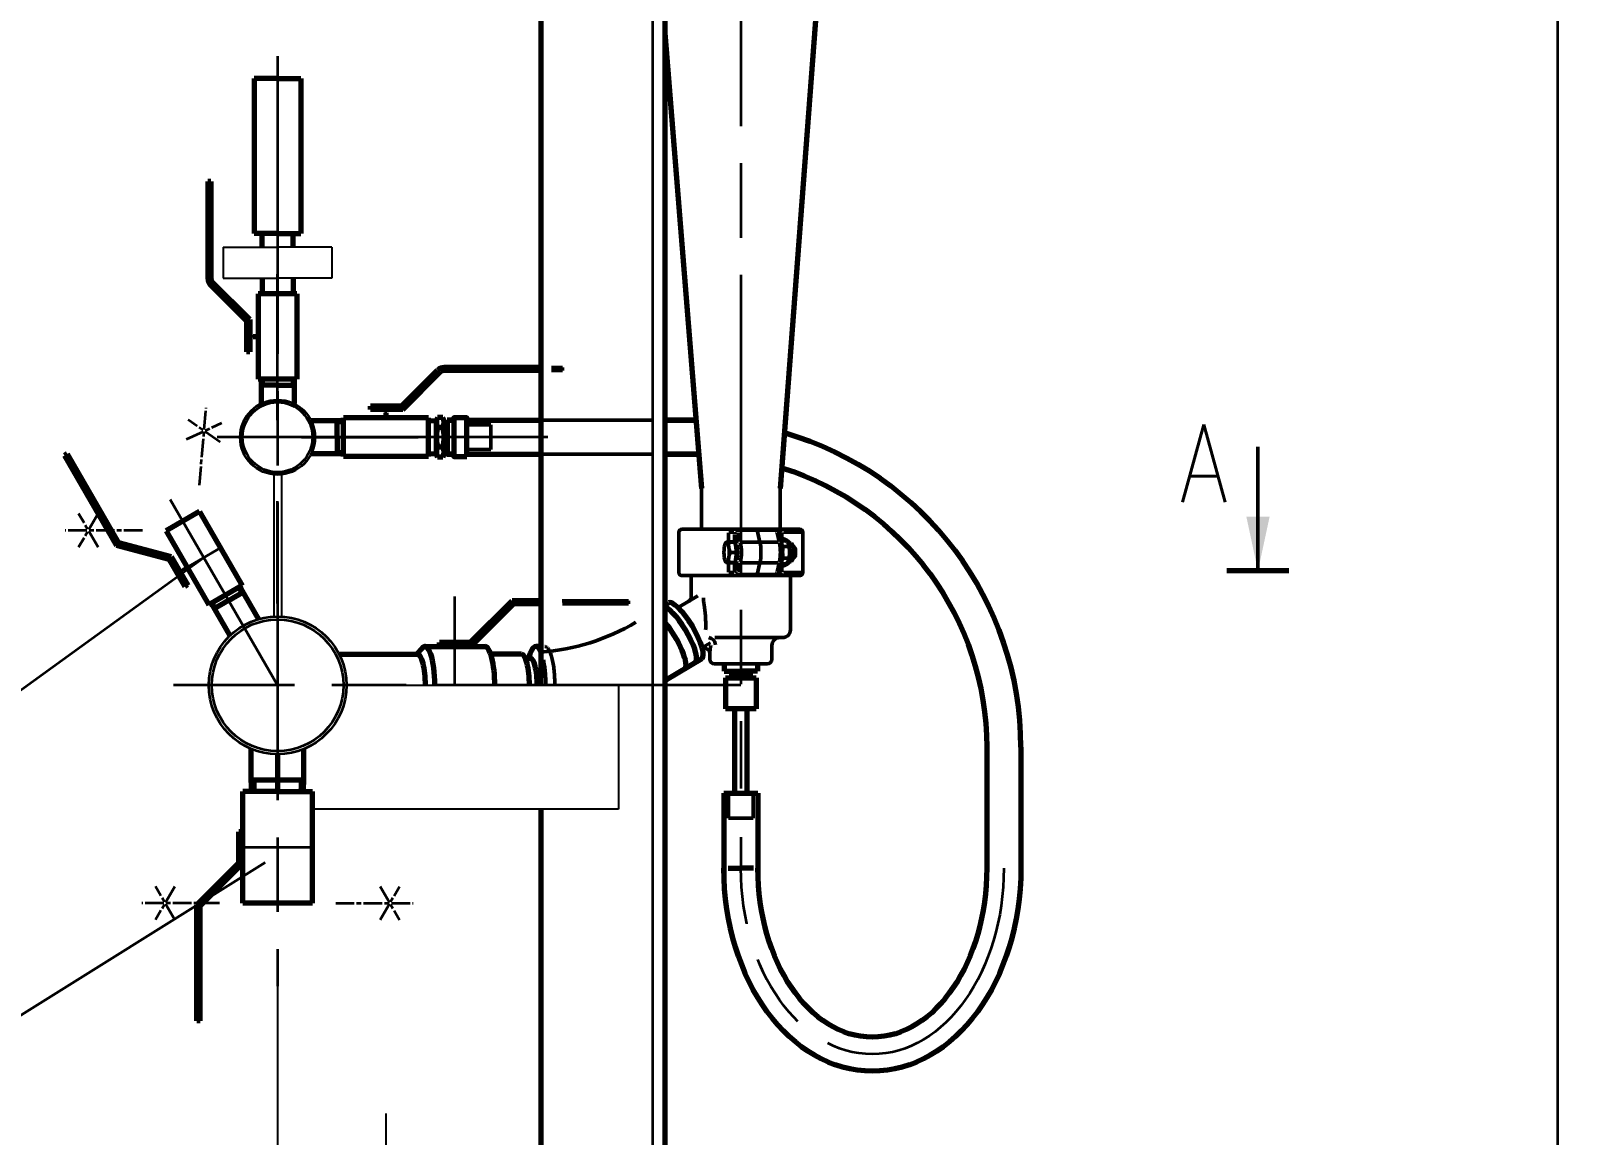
# Model space of a CAD drawing. Header units: millimetres. Extents: x 4423 to 6629, y 3249 to 4171.
# Drawn here: x 4972.7 to 5096.9, y 3770.4 to 3859.5 of the extents above; entities that cross this region are included whole.
import ezdxf

# ---------------------------------------------------------------- set-up
doc = ezdxf.new("R2010")
doc.units = ezdxf.units.MM
doc.linetypes.add('ACAD_ISO02W100', pattern=[15, 12, -3])
doc.linetypes.add('ACAD_ISO08W100', pattern=[36, 24, -3, 6, -3])
doc.layers.add('AHL-CON-70', color=7, linetype='Continuous')
for name, color, linetype, lineweight in [('M_EQUIP_D1', 3, 'Continuous', 35), ('M_EQUIP_E3', 3, 'Continuous', 35), ('M_EQUIP_E5', 2, 'ACAD_ISO02W100', 50), ('M_EQUIP_E7', 7, 'Continuous', 70), ('M_EQUIP_TA5', 2, 'Continuous', 50), ('M_TANKS_E3', 3, 'ACAD_ISO08W100', 35), ('M_TANKS_E7', 7, 'Continuous', 70), ('Visible Edges', 7, 'Continuous', 50), ('Visible Tangent Edges', 7, 'Continuous', 50)]:
    doc.layers.add(name, color=color, linetype=linetype, lineweight=lineweight)
doc.styles.add('Simplex', font='SIMPLEX.SHX')
doc.styles.get("Standard").update_dxf_attribs({"font": 'ISOCP.SHX'})
doc.dimstyles.new('AM_ISO$0', dxfattribs={"dimtxt": 3.5, "dimasz": 2.5, "dimexe": 1, "dimexo": 1, "dimgap": 1.5, "dimtad": 1, "dimdsep": 46, "dimtxsty": 'Standard', "dimcen": 0, "dimclrd": 256, "dimclre": 256, "dimclrt": 2, "dimadec": 0, "dimazin": 2, "dimtp": 0.1, "dimtm": 0.1, "dimtfac": 0.71, "dimtmove": 0, "dimatfit": 0, "dimfxl": 1, "dimlwd": -1, "dimlwe": -1, "dimarcsym": 0})
doc.dimstyles.new('nordic-1-35-0', dxfattribs={"dimscale": 10, "dimtxt": 3.5, "dimasz": 2.5, "dimexe": 1.25, "dimexo": 0, "dimgap": 0.6, "dimtad": 1, "dimdec": 0, "dimdsep": 46, "dimtxsty": 'Simplex', "dimcen": 2.5, "dimclrd": 3, "dimclre": 3, "dimclrt": 3, "dimadec": 1, "dimazin": 2, "dimtfac": 1, "dimtdec": 0, "dimtmove": 0, "dimatfit": 0, "dimfxl": 1, "dimtolj": 1, "dimtzin": 0, "dimarcsym": 0})

# ---------------------------------------------------------------- blocks, each defined once
blk = doc.blocks.new('*D24')
at = {"layer": 'Defpoints', "color": 0, "linetype": 'Continuous', "transparency": 16777216}
for p in [(4992.59, 3782.43), (4992.59, 3759.67), (5001.34, 3743.3)]:
    blk.add_point(p, dxfattribs=at)
at = {"layer": 'M_EQUIP_D1', "color": 3, "linetype": 'Continuous', "lineweight": -2, "transparency": 16777216}
for p, q in [((4992.59, 3782.43), (4992.59, 3747.17)), ((5001.34, 3743.3), (5001.34, 3772.17)), ((4967.59, 3759.67), (4914.4, 3759.67)), ((5001.34, 3759.67), (4992.59, 3759.67)), ((5026.34, 3759.67), (5051.34, 3759.67))]:
    blk.add_line(p, q, dxfattribs=at)
at = {"layer": 'M_EQUIP_D1', "color": 3, "linetype": 'Continuous', "transparency": 16777216}
for points in [[(4967.59, 3763.83), (4967.59, 3755.5), (4992.59, 3759.67)], [(5026.34, 3763.83), (5026.34, 3755.5), (5001.34, 3759.67)]]:
    blk.add_solid(points, dxfattribs=at)
at = {"layer": 'M_EQUIP_D1', "color": 3, "linetype": 'Continuous', "transparency": 16777216, "insert": (4928.49, 3770.67), "char_height": 10, "attachment_point": 5, "style": 'Simplex'}
blk.add_mtext('\\A1;70', dxfattribs=at)
blk = doc.blocks.new('TOIMITUSR')
at = {"layer": 'M_EQUIP_E3', "linetype": 'ACAD_ISO08W100', "lineweight": 35}
for p, q in [((87.5, -21.7), (112.5, 21.7)), ((87.5, 21.7), (112.5, -21.7)), ((30, 0), (130, 0))]:
    blk.add_line(p, q, dxfattribs=at)
blk = doc.blocks.new('cutarrow')
at = {"color": 0, "linetype": 'Continuous', "lineweight": 50}
blk.add_line((-8, 0), (0, 0), dxfattribs=at)
blk.add_solid([(-3.5, 0.75), (-3.5, -0.75), (0, 0)], dxfattribs=at)
at = {"color": 0, "linetype": 'Continuous', "lineweight": 50, "style": 'Simplex', "width": 0.8}
blk.add_attdef('A', (-8, 1), '', height=5, dxfattribs=at)
blk = doc.blocks.new('*D49')
at = {"layer": 'Defpoints', "color": 0, "transparency": 16777216}
for p in [(5012.9, 4020.66), (5095.87, 4020.66), (5082.61, 3737.95)]:
    blk.add_point(p, dxfattribs=at)
at = {"layer": 'M_EQUIP_D1', "linetype": 'ByBlock', "transparency": 16777216}
for p, q in [((5013.9, 4020.66), (5096.87, 4020.66)), ((5095.87, 3740.45), (5095.87, 4018.16)), ((5083.61, 3737.95), (5096.87, 3737.95))]:
    blk.add_line(p, q, dxfattribs=at)
at = {"layer": 'M_EQUIP_D1', "transparency": 16777216}
for points in [[(5095.45, 4018.16), (5096.28, 4018.16), (5095.87, 4020.66)], [(5095.45, 3740.45), (5096.28, 3740.45), (5095.87, 3737.95)]]:
    blk.add_solid(points, dxfattribs=at)
at = {"layer": 'M_EQUIP_D1', "color": 2, "transparency": 16777216, "insert": (5092.99, 3879.3), "char_height": 3.5, "attachment_point": 5, "rotation": 90}
blk.add_mtext('{\\H0.71429x;\\C3;(2260)}', dxfattribs=at)

msp = doc.modelspace()

# ---------------------------------------------------------------- linework, layer by layer
msp.add_line((5023.8372, 3828.0757), (5026.3455, 3828.0757))
msp.add_lwpolyline([(5023.8372, 3825.3257), (5026.5665, 3825.3257)])
at = {"lineweight": 35}
for centre, radius in [((4992.5872, 3826.7007), 3.0187), ((4992.5872, 3826.7007), 2.8188), ((4992.5872, 3806.6998), 5.5563), ((4992.5872, 3806.6998), 5.3063)]:
    msp.add_circle(centre, radius, dxfattribs=at)
at = {"layer": 'AHL-CON-70'}
for p, q in [((4988.2122, 3842.021), (4988.2122, 3839.521)), ((4988.2122, 3842.021), (4992.5872, 3842.021)), ((4996.9622, 3842.021), (4992.5872, 3842.021)), ((4996.9622, 3842.021), (4996.9622, 3839.521)), ((4988.2122, 3839.521), (4992.5872, 3839.521)), ((4996.9622, 3839.521), (4992.5872, 3839.521)), ((4993.8372, 3838.271), (4991.3372, 3838.271)), ((5004.7704, 3825.4507), (5004.7704, 3827.9507)), ((4986.032, 3820.5537), (4983.867, 3819.3037))]:
    msp.add_line(p, q, dxfattribs=at)
at = {"layer": 'AHL-CON-70', "linetype": 'Continuous'}
for p, q in [((4992.2747, 3823.6981), (4992.2747, 3812.2472)), ((4992.8997, 3823.6981), (4992.8997, 3812.2472)), ((4998.1435, 3806.6998), (5020.0872, 3806.6998)), ((5015.8152, 3806.6998), (5005.3535, 3806.6998)), ((5020.0872, 3806.6998), (5020.0872, 3796.6998)), ((5020.0872, 3806.6998), (5020.0872, 3796.6998)), ((5013.8372, 3796.6998), (4995.3997, 3796.6998)), ((5020.0872, 3796.6998), (5013.8372, 3796.6998))]:
    msp.add_line(p, q, dxfattribs=at)
at = {"layer": 'M_EQUIP_E3', "color": 3, "linetype": 'ACAD_ISO08W100', "lineweight": 35}
for p, q in [((5029.9622, 3983.7922), (5029.9622, 3798.3672)), ((4992.5872, 3857.4276), (4992.5872, 3782.4276)), ((4991.0247, 3834.8335), (4990.0872, 3834.8335)), ((5001.3329, 3828.2632), (5001.3329, 3829.2007)), ((4992.5872, 3806.6998), (4983.932, 3821.691)), ((4987.9955, 3817.7778), (4984.4773, 3815.7465)), ((5029.9622, 3806.6998), (4984.2049, 3806.6998)), ((5025.0872, 3806.6998), (5020.4536, 3806.6998)), ((5029.9622, 3806.6998), (5020.4536, 3806.6998)), ((5029.9622, 3806.6998), (5020.4536, 3806.6998)), ((4995.3997, 3793.6297), (4989.4622, 3793.6297))]:
    msp.add_line(p, q, dxfattribs=at)
at = {"layer": 'M_EQUIP_E3', "color": 3, "linetype": 'Continuous', "lineweight": 35}
for p, q in [((5022.8372, 3970.4515), (5022.8372, 3738.9475)), ((4991.4435, 3831.396), (4991.4435, 3830.894)), ((4993.731, 3831.396), (4993.731, 3830.894)), ((4997.8954, 3827.8444), (4997.3933, 3827.8444)), ((5014.3856, 3826.7007), (4987.7022, 3826.7007)), ((4997.8954, 3825.5569), (4997.3933, 3825.5569)), ((4959.1776, 3797.1664), (4986.6424, 3816.9965)), ((4989.3775, 3814.5466), (4989.6285, 3814.1118)), ((4987.3965, 3813.4029), (4987.6475, 3812.9681)), ((4959.1776, 3772.1664), (4991.5761, 3792.4107))]:
    msp.add_line(p, q, dxfattribs=at)
at = {"layer": 'M_EQUIP_E3', "linetype": 'ACAD_ISO08W100', "lineweight": 35}
for p, q in [((4992.5872, 3828.0689), (4992.5872, 3839.8427)), ((4994.5204, 3826.7007), (5003.9192, 3826.7007)), ((4992.5872, 3813.281), (4992.5872, 3821.5483)), ((5006.8874, 3806.6998), (5006.8874, 3813.8644)), ((5014.675, 3806.6998), (5005.3848, 3806.6998)), ((5029.9622, 3806.6998), (5020.4536, 3806.6998))]:
    msp.add_line(p, q, dxfattribs=at)
at = {"layer": 'M_EQUIP_E5', "color": 2, "linetype": 'ACAD_ISO02W100', "lineweight": 50}
for p, q in [((5015.5829, 3832.3257), (5014.6945, 3832.3257)), ((5015.5829, 3832.0757), (5014.6945, 3832.0757)), ((5015.5829, 3832.0757), (5015.5829, 3832.3257)), ((5009.7859, 3827.7007), (5007.858, 3827.7007)), ((5009.7859, 3827.7007), (5009.7859, 3825.7007)), ((5013.8372, 3828.0757), (5022.8372, 3828.0757)), ((5022.8372, 3828.0757), (5017.9181, 3828.0757)), ((5009.7859, 3825.7007), (5007.858, 3825.7007)), ((5022.8372, 3825.3257), (5017.9181, 3825.3257)), ((5020.8874, 3813.5123), (5015.5471, 3813.5123)), ((5020.8874, 3813.2623), (5015.5833, 3813.2623)), ((5020.8874, 3813.2623), (5020.8874, 3813.5123)), ((5028.9622, 3795.9875), (5028.9622, 3797.9875)), ((5030.9622, 3795.9875), (5030.9622, 3797.9875)), ((5030.9622, 3795.9875), (5028.9622, 3795.9875))]:
    msp.add_line(p, q, dxfattribs=at)
msp.add_lwpolyline([(5013.8372, 3825.3257), (5022.8372, 3825.3257)], dxfattribs=at)
msp.add_arc((5012.5726, 3826.6998), 17.375, 274.174051, 300.867478, dxfattribs=at)
for centre, start_param, end_param in [((5014.1475, 3806.6998), -1.57079633, 0), ((5013.423, 3806.6998), 4.71238898, 5.42675894)]:
    msp.add_ellipse(centre, major_axis=(0, 3.125), ratio=0.25881905, start_param=start_param, end_param=end_param, dxfattribs=at)
at = {"layer": 'M_EQUIP_E7', "color": 7, "linetype": 'Continuous', "lineweight": 70}
for p, q in [((5023.8372, 3970.4515), (5023.8372, 3738.9475)), ((5013.8372, 3907.4098), (5013.8372, 3806.6998)), ((4992.5872, 3855.6256), (4990.7122, 3855.6256)), ((4990.7122, 3855.6256), (4990.7122, 3843.1256)), ((4992.5872, 3855.6256), (4994.4622, 3855.6256)), ((4994.4622, 3855.6256), (4994.4622, 3843.1256)), ((4987.2122, 3847.3335), (4986.9622, 3847.3335)), ((4992.5872, 3843.1256), (4990.7122, 3843.1256)), ((4991.3372, 3842.021), (4991.3372, 3843.1256)), ((4992.5872, 3843.1256), (4994.4622, 3843.1256)), ((4993.8372, 3842.021), (4993.8372, 3843.1256)), ((4990.0872, 3836.0835), (4987.1819, 3838.9889)), ((4990.3372, 3836.1871), (4987.3221, 3839.2023)), ((4991.0247, 3838.271), (4991.0247, 3831.396)), ((4994.1497, 3838.271), (4991.0247, 3838.271)), ((4994.1497, 3838.271), (4994.1497, 3831.396)), ((4990.3372, 3836.1871), (4990.3372, 3833.5835)), ((4990.0872, 3836.0835), (4990.0872, 3833.5835)), ((4990.3372, 3836.0835), (4990.0872, 3836.0835)), ((4990.6153, 3834.8273), (4991.0247, 3834.8273)), ((4990.3372, 3833.5835), (4990.0872, 3833.5835)), ((4994.1497, 3831.396), (4991.0247, 3831.396)), ((4991.256, 3831.396), (4991.256, 3829.41)), ((4993.9185, 3831.396), (4993.9185, 3829.41)), ((5002.5829, 3829.2007), (5005.4882, 3832.106)), ((5002.6864, 3828.9507), (5005.7016, 3831.9658)), ((4992.5872, 3830.894), (4991.256, 3830.894)), ((4992.5872, 3830.894), (4993.9185, 3830.894)), ((5002.5829, 3829.2007), (5000.0829, 3829.2007)), ((5000.0829, 3828.9507), (5000.0829, 3829.2007)), ((5002.6864, 3828.9507), (5000.0829, 3828.9507)), ((5001.3266, 3828.6725), (5001.3266, 3828.2632)), ((5002.5829, 3828.9507), (5002.5829, 3829.2007)), ((4997.8954, 3828.0319), (4995.2966, 3828.0319)), ((4997.3933, 3826.7007), (4997.3933, 3828.0319)), ((4997.8954, 3825.1382), (4997.8954, 3828.2632)), ((5004.7704, 3828.2632), (4997.8954, 3828.2632)), ((5004.7704, 3825.1382), (5004.7704, 3828.2632)), ((4997.3933, 3826.7007), (4997.3933, 3825.3694)), ((4975.6125, 3825.3509), (4975.396, 3825.2259)), ((4975.396, 3825.2259), (4979.5835, 3817.9729)), ((4975.6125, 3825.3509), (4979.7482, 3818.1876)), ((4997.8954, 3825.3694), (4995.2966, 3825.3694)), ((5004.7704, 3825.1382), (4997.8954, 3825.1382)), ((4986.3027, 3820.7099), (4983.5963, 3819.1474)), ((4986.3027, 3820.7099), (4989.7402, 3814.756)), ((4983.5963, 3819.1474), (4987.0338, 3813.1935)), ((4983.8523, 3816.8291), (4979.5835, 3817.9729)), ((4984.017, 3817.0438), (4979.7482, 3818.1876)), ((4984.0688, 3816.9541), (4983.8523, 3816.8291)), ((4983.8523, 3816.8291), (4985.1023, 3814.664)), ((4984.017, 3817.0438), (4985.3188, 3814.789)), ((4984.0429, 3816.9989), (4985.3447, 3814.7442)), ((4984.9637, 3815.9604), (4985.3182, 3816.1651)), ((4985.3188, 3814.789), (4985.1023, 3814.664)), ((4989.7402, 3814.756), (4987.0338, 3813.1935)), ((4988.638, 3813.54), (4989.7909, 3814.2056)), ((4989.5399, 3814.6404), (4991.0429, 3812.0371)), ((4987.2341, 3813.3091), (4988.7371, 3810.7058)), ((4988.638, 3813.54), (4987.4851, 3812.8743)), ((5008.1374, 3810.1373), (5011.5124, 3813.5123)), ((5008.2409, 3809.8873), (5011.6159, 3813.2623)), ((5013.8372, 3813.5123), (5011.5124, 3813.5123)), ((5013.8372, 3813.2623), (5011.6159, 3813.2623)), ((5023.8372, 3813.1907), (5024.1175, 3813.3582)), ((5005.6374, 3809.8873), (5005.6374, 3810.1373)), ((5008.1374, 3810.1373), (5005.6374, 3810.1373)), ((5008.1374, 3809.8873), (5008.1374, 3810.1373)), ((5008.2409, 3809.8873), (5005.6374, 3809.8873)), ((5012.5716, 3808.8914), (5012.966, 3808.8914)), ((5023.8372, 3807.0743), (5026.8111, 3808.8518)), ((4990.4591, 3799.0672), (4990.4591, 3801.5672)), ((4994.7153, 3799.0672), (4994.7153, 3801.5672)), ((4992.5872, 3801.1435), (4992.5872, 3797.9498)), ((4990.5177, 3798.1297), (4990.4591, 3799.0672)), ((4990.4591, 3799.0672), (4994.7153, 3799.0672)), ((4990.6441, 3799.0672), (4990.7027, 3798.1297)), ((4994.5303, 3799.0672), (4994.4718, 3798.1297)), ((4994.6568, 3798.1297), (4994.7039, 3798.8835)), ((4994.7039, 3798.8835), (4994.7153, 3799.0672)), ((4989.7747, 3796.7782), (4989.7747, 3798.1297)), ((4992.5872, 3798.1297), (4989.7747, 3798.1297)), ((4992.5872, 3798.1297), (4995.3997, 3798.1297)), ((4995.3997, 3796.6998), (4995.3997, 3798.1297)), ((4989.7747, 3789.1297), (4989.7747, 3796.7782)), ((4995.3997, 3789.1297), (4995.3997, 3796.6998)), ((5013.8372, 3796.6998), (5013.8372, 3738.9475)), ((4989.7122, 3794.8797), (4989.4622, 3794.8797)), ((4989.4622, 3792.3797), (4989.4622, 3794.8797)), ((4989.7122, 3792.2762), (4989.7122, 3794.8797)), ((4989.4622, 3792.3797), (4986.0872, 3789.0047)), ((4989.7122, 3792.2762), (4986.3372, 3788.9012)), ((4989.7122, 3792.3797), (4989.4622, 3792.3797)), ((4986.0872, 3779.6297), (4986.0872, 3789.0047)), ((4995.3997, 3789.1297), (4989.7747, 3789.1297)), ((4986.3372, 3779.6297), (4986.3372, 3788.9012)), ((4986.3372, 3779.6297), (4986.0872, 3779.6297))]:
    msp.add_line(p, q, dxfattribs=at)
at = {"layer": 'M_EQUIP_E7', "lineweight": 70}
for p, q in [((4986.9622, 3847.3335), (4986.9622, 3839.5192)), ((4987.2122, 3847.3335), (4987.2122, 3839.4674)), ((5013.8329, 3832.0757), (5005.9668, 3832.0757)), ((5013.8329, 3832.3257), (5006.0185, 3832.3257)), ((5012.2604, 3809.1998), (5009.7875, 3809.1998))]:
    msp.add_line(p, q, dxfattribs=at)
at = {"layer": 'M_EQUIP_E7', "linetype": 'Continuous'}
for p, q in [((4991.3372, 3839.521), (4991.3372, 3838.271)), ((4993.8372, 3839.521), (4993.8372, 3838.271)), ((4993.8372, 3838.2866), (4993.8372, 3838.271)), ((5026.3455, 3828.0757), (5023.8372, 3828.0757)), ((5004.786, 3825.4507), (5004.7704, 3825.4507)), ((5026.5665, 3825.3257), (5023.8372, 3825.3257)), ((4986.0242, 3820.5672), (4986.032, 3820.5537))]:
    msp.add_line(p, q, dxfattribs=at)
at = {"layer": 'M_EQUIP_E7', "linetype": 'Continuous', "lineweight": 70}
for p, q in [((5004.7704, 3828.0107), (5005.3954, 3828.0497)), ((5005.3954, 3825.3516), (5005.3954, 3828.0497)), ((5005.3954, 3825.5044), (5005.3954, 3827.8969)), ((5005.9162, 3828.2957), (5005.4993, 3828.2957)), ((5005.9162, 3827.4982), (5005.4993, 3827.4982)), ((5006.0204, 3825.3516), (5006.0204, 3828.0497)), ((5006.0204, 3827.8969), (5006.0204, 3825.5044)), ((5006.2771, 3827.7007), (5006.0204, 3827.7007)), ((5006.2771, 3828.0757), (5006.8133, 3828.0757)), ((5006.8133, 3828.0757), (5006.2771, 3828.0757)), ((5004.7704, 3825.3907), (5005.3954, 3825.3516)), ((5005.9162, 3825.9032), (5005.4993, 3825.9032)), ((5005.9162, 3825.1057), (5005.4993, 3825.1057)), ((5006.2771, 3825.7007), (5006.0204, 3825.7007)), ((5006.8133, 3825.3257), (5006.2771, 3825.3257)), ((4997.5493, 3809.1998), (5003.8689, 3809.1998)), ((5004.2423, 3809.6954), (5003.7817, 3809.1998)), ((5004.4726, 3809.8248), (5009.3022, 3809.8248)), ((5013.8372, 3809.8248), (5013.423, 3809.8248)), ((5028.6098, 3808.4185), (5028.6098, 3807.8458)), ((5028.6098, 3807.8458), (5029.9622, 3807.8458)), ((5029.1991, 3807.8458), (5029.1991, 3807.3972)), ((5031.3147, 3807.8458), (5029.9622, 3807.8458)), ((5030.7254, 3807.8458), (5030.7254, 3807.3972)), ((5031.3147, 3808.4185), (5031.3147, 3807.8458)), ((5028.7284, 3807.3076), (5031.196, 3807.3076)), ((5028.7284, 3807.3076), (5028.7284, 3804.8076)), ((5029.1034, 3807.3972), (5029.1034, 3807.3076)), ((5030.821, 3807.3972), (5029.1034, 3807.3972)), ((5030.821, 3807.3972), (5030.821, 3807.3076)), ((5031.196, 3807.3076), (5031.196, 3804.8076)), ((5031.196, 3804.8076), (5028.7284, 3804.8076)), ((5029.4622, 3797.9875), (5029.4622, 3804.8076)), ((5030.4622, 3797.9875), (5030.4622, 3804.8076)), ((5028.5872, 3797.9875), (5031.3372, 3797.9875)), ((5028.95, 3791.9498), (5029.9622, 3791.9498))]:
    msp.add_line(p, q, dxfattribs=at)
for points in [[(5006.2771, 3828.0757), (5006.2771, 3825.3257), (5006.8133, 3825.3257)], [(5074.1776, 3815.9164), (5069.1776, 3815.9164)]]:
    msp.add_lwpolyline(points, dxfattribs=at)
msp.add_lwpolyline([(5007.858, 3825.1488), (5007.858, 3828.2648), (5006.8133, 3828.2648), (5006.8133, 3825.1488)], close=True, dxfattribs=at)
at = {"layer": 'M_EQUIP_E7', "lineweight": 70}
for centre, radius, start, end in [((4987.7122, 3839.5192), 0.75, 180, 225), ((4987.5872, 3839.4674), 0.375, 180, 225), ((5006.0185, 3831.5757), 0.75, 90, 135), ((5005.9668, 3831.7007), 0.375, 90, 135)]:
    msp.add_arc(centre, radius, start, end, dxfattribs=at)
at = {"layer": 'M_EQUIP_E7', "linetype": 'Continuous', "lineweight": 70}
for centre, radius, start, end in [((5006.2122, 3827.8969), 0.8169, 150.780919, 209.219081), ((5008.5069, 3826.7007), 3.1115, 165.149086, 194.850914), ((5005.2052, 3827.8969), 0.8151, 330.713656, 29.286344), ((5002.9161, 3826.7007), 3.1043, 345.113765, 14.886235), ((5006.2122, 3825.5044), 0.8169, 150.780919, 209.219081), ((5005.2052, 3825.5044), 0.8151, 330.713656, 29.286344)]:
    msp.add_arc(centre, radius, start, end, dxfattribs=at)
for centre, major_axis, start_param, end_param in [((5024.9278, 3810.7844), (1.3468, -2.2532), 0, 2.81716687), ((5025.4643, 3811.105), (1.3468, -2.2532), 0, 3.14159265), ((5024.0695, 3810.2713), (1.3468, -2.2532), 0, 2.13836165), ((5013.423, 3806.6998), (0, 3.125), 5.74556257, 7.07671746), ((5003.8689, 3806.6998), (0, 2.5), -1.57079633, 0), ((5004.4726, 3806.6998), (0, 3.125), 4.71238898, 6.57189192), ((5009.3022, 3806.6998), (0, 3.125), -1.57079633, 0), ((5012.2604, 3806.6998), (0, 2.5), -1.57079633, 0), ((5012.966, 3806.6998), (0, 2.1917), 4.71238898, 6.28318531)]:
    msp.add_ellipse(centre, major_axis=major_axis, ratio=0.25881905, start_param=start_param, end_param=end_param, dxfattribs=at)
at = {"layer": 'M_TANKS_E3', "color": 3, "linetype": 'ACAD_ISO08W100', "lineweight": 35}
msp.add_line((5029.9622, 3794.4498), (5029.9622, 3791.9498), dxfattribs=at)
at = {"layer": 'M_TANKS_E3', "color": 3, "linetype": 'ACAD_ISO08W100', "lineweight": 35, "extrusion": (0, 0, -1)}
msp.add_ellipse((5040.5685, 3791.9498), major_axis=(0, -15), ratio=0.70708333, start_param=4.71238898, end_param=7.85398163, dxfattribs=at)
at = {"layer": 'M_TANKS_E7', "linetype": 'Continuous'}
for p, q in [((5037.0288, 3873.9782), (5033.1372, 3822.5799)), ((5023.8372, 3859.2854), (5026.7872, 3822.5799)), ((5007.858, 3828.0757), (5013.8372, 3828.0757)), ((5023.8372, 3828.0757), (5026.3455, 3828.0757)), ((5052.5497, 3801.7007), (5052.5497, 3791.9498)), ((5028.5872, 3797.9875), (5028.5872, 3791.1677)), ((5031.3372, 3797.9875), (5031.3372, 3791.1677)), ((5030.9745, 3791.9498), (5029.9622, 3791.9498))]:
    msp.add_line(p, q, dxfattribs=at)
for points in [[(5007.858, 3825.3257), (5013.8372, 3825.3257)], [(5023.8372, 3825.3257), (5026.5665, 3825.3257)]]:
    msp.add_lwpolyline(points, dxfattribs=at)
msp.add_lwpolyline([(5033.2627, 3824.2373, -0.32753218), (5049.7997, 3801.7007), (5049.7997, 3791.9498)], format="xyb", dxfattribs=at)
msp.add_arc((5026.1747, 3801.7007), 26.375, 0, 73.930725, dxfattribs=at)
at = {"layer": 'M_TANKS_E7', "linetype": 'Continuous', "extrusion": (0, 0, -1)}
for major_axis, ratio in [((0, -16.375), 0.73167939), ((0, -13.625), 0.67752294)]:
    msp.add_ellipse((5040.5685, 3791.9498), major_axis=major_axis, ratio=ratio, start_param=4.71238898, end_param=7.85398163, dxfattribs=at)
at = {"layer": 'Visible Edges'}
for p, q in [((5026.7872, 3819.2935), (5026.7872, 3822.5799)), ((5033.1372, 3819.2935), (5033.1372, 3822.5799)), ((5024.9622, 3819.0435), (5024.9622, 3815.7935)), ((5029.0243, 3819.2935), (5025.2122, 3819.2935)), ((5029.0243, 3819.2935), (5029.6451, 3819.2935)), ((5029.6451, 3819.2935), (5031.2274, 3819.2935)), ((5031.2274, 3819.2935), (5032.8096, 3819.2935)), ((5031.2756, 3819.2102), (5031.4975, 3818.2518)), ((5031.2756, 3819.2102), (5031.4975, 3818.2518)), ((5032.8096, 3819.2935), (5033.1027, 3819.2935)), ((5033.0796, 3818.9314), (5033.2624, 3818.1416)), ((5034.7122, 3819.2935), (5033.1027, 3819.2935)), ((5034.9622, 3819.0435), (5034.9622, 3815.7935)), ((5028.7077, 3818.1382), (5028.7535, 3818.231)), ((5028.8053, 3818.231), (5028.7535, 3818.231)), ((5028.9968, 3818.231), (5028.8053, 3818.231)), ((5029.4942, 3818.231), (5028.9968, 3818.231)), ((5029.4553, 3818.2623), (5029.0414, 3818.2623)), ((5029.3191, 3818.2623), (5029.3145, 3818.231)), ((5029.6156, 3817.4185), (5029.4942, 3818.231)), ((5033.2126, 3818.3567), (5033.6126, 3818.3567)), ((5033.3966, 3817.8876), (5033.8229, 3817.8876)), ((5033.7777, 3818.1435), (5034.0334, 3818.1435)), ((5033.8186, 3818.0607), (5033.78, 3818.1388)), ((5034.1692, 3817.9185), (5034.1822, 3817.9185)), ((5034.3029, 3817.8079), (5034.2169, 3817.9002)), ((5028.7077, 3816.6988), (5028.7535, 3816.606)), ((5028.7535, 3816.606), (5028.8053, 3816.606)), ((5028.8053, 3816.606), (5028.9968, 3816.606)), ((5029.4942, 3816.606), (5028.9968, 3816.606)), ((5029.0414, 3816.5748), (5029.4553, 3816.5748)), ((5029.6156, 3817.4185), (5029.1182, 3817.4185)), ((5029.3145, 3816.606), (5029.3191, 3816.5748)), ((5029.4942, 3816.606), (5029.6156, 3817.4185)), ((5031.4975, 3816.5852), (5031.2756, 3815.6268)), ((5031.4975, 3816.5852), (5031.2756, 3815.6268)), ((5033.2624, 3816.6955), (5033.0796, 3815.9056)), ((5033.2126, 3816.4803), (5033.6126, 3816.4803)), ((5033.3966, 3816.9494), (5033.8229, 3816.9494)), ((5033.7777, 3816.6935), (5034.0334, 3816.6935)), ((5033.8186, 3816.7763), (5033.78, 3816.6982)), ((5034.1692, 3816.9185), (5034.1822, 3816.9185)), ((5034.3029, 3817.0291), (5034.2169, 3816.9368)), ((5025.2122, 3815.5435), (5029.0243, 3815.5435)), ((5025.9622, 3813.7552), (5025.9622, 3815.5435)), ((5029.6451, 3815.5435), (5029.0243, 3815.5435)), ((5031.2274, 3815.5435), (5029.6451, 3815.5435)), ((5032.8096, 3815.5435), (5031.2274, 3815.5435)), ((5033.1027, 3815.5435), (5032.8096, 3815.5435)), ((5033.1027, 3815.5435), (5034.7122, 3815.5435)), ((5033.9622, 3811.1685), (5033.9622, 3815.5435)), ((5024.9067, 3812.962), (5026.4936, 3813.9106)), ((5026.8359, 3809.7345), (5027.5012, 3810.1322)), ((5033.3372, 3810.5435), (5027.8671, 3810.5435)), ((5027.4622, 3808.7935), (5027.4622, 3809.3131)), ((5032.4622, 3808.7935), (5032.4622, 3809.9185)), ((5032.0872, 3808.4185), (5027.8372, 3808.4185))]:
    msp.add_line(p, q, dxfattribs=at)
at = {"layer": 'Visible Edges', "flags": 128}
for points in [[(5033.0796, 3818.9314), (5033.0666, 3818.998), (5033.0588, 3819.0635)], [(5028.9874, 3817.8248), (5028.9851, 3817.841), (5028.983, 3817.8573), (5028.9812, 3817.8735), (5028.9796, 3817.8897), (5028.9783, 3817.9059), (5028.9771, 3817.9221), (5028.9763, 3817.9384), (5028.9756, 3817.9547), (5028.9752, 3817.971), (5028.975, 3817.9874), (5028.9751, 3818.0039), (5028.9753, 3818.0204), (5028.9758, 3818.0371), (5028.9766, 3818.0539), (5028.9775, 3818.0708), (5028.9787, 3818.0878), (5028.9801, 3818.105), (5028.9818, 3818.1224), (5028.9837, 3818.14), (5028.9858, 3818.1577), (5028.9882, 3818.1757), (5028.9908, 3818.1939), (5028.9937, 3818.2123), (5028.9968, 3818.231)], [(5029.1182, 3817.4185), (5029.1095, 3817.4372), (5029.1011, 3817.4556), (5029.093, 3817.4738), (5029.0853, 3817.4918), (5029.0779, 3817.5095), (5029.0707, 3817.5271), (5029.0639, 3817.5445), (5029.0573, 3817.5617), (5029.0511, 3817.5787), (5029.045, 3817.5956), (5029.0393, 3817.6124), (5029.0338, 3817.6291), (5029.0286, 3817.6456), (5029.0236, 3817.6621), (5029.0189, 3817.6785), (5029.0145, 3817.6948), (5029.0102, 3817.7111), (5029.0063, 3817.7274), (5029.0025, 3817.7436), (5028.999, 3817.7598), (5028.9958, 3817.776), (5028.9927, 3817.7922), (5028.9899, 3817.8085), (5028.9874, 3817.8248)], [(5033.268, 3818.5548), (5033.2626, 3818.5562), (5033.2574, 3818.5577), (5033.2521, 3818.5592), (5033.247, 3818.5608), (5033.2419, 3818.5623), (5033.2368, 3818.5639), (5033.2319, 3818.5655), (5033.227, 3818.567), (5033.2221, 3818.5687), (5033.2174, 3818.5703), (5033.2126, 3818.5719), (5033.208, 3818.5735), (5033.2034, 3818.5752), (5033.1989, 3818.5768), (5033.1945, 3818.5785), (5033.1901, 3818.5801), (5033.1858, 3818.5818), (5033.1816, 3818.5835), (5033.1775, 3818.5852), (5033.1734, 3818.5868), (5033.1694, 3818.5885), (5033.1655, 3818.5902), (5033.1616, 3818.5918), (5033.1578, 3818.5935)], [(5033.2624, 3818.1416), (5033.2793, 3818.0616), (5033.2939, 3817.9778), (5033.3063, 3817.8904), (5033.3165, 3817.7999), (5033.3245, 3817.7069), (5033.3302, 3817.6118), (5033.3336, 3817.5155), (5033.3348, 3817.4185), (5033.3336, 3817.3215), (5033.3302, 3817.2252), (5033.3245, 3817.1302), (5033.3165, 3817.0371), (5033.3063, 3816.9466), (5033.2939, 3816.8592), (5033.2793, 3816.7754), (5033.2624, 3816.6955)], [(5033.9139, 3818.1435), (5033.8935, 3818.1709), (5033.8724, 3818.1971), (5033.8507, 3818.2223), (5033.8283, 3818.2463), (5033.8054, 3818.2694), (5033.782, 3818.2915), (5033.7579, 3818.3126), (5033.7332, 3818.3328), (5033.708, 3818.3521), (5033.6823, 3818.3705), (5033.656, 3818.3882), (5033.6291, 3818.405), (5033.6018, 3818.4211), (5033.5739, 3818.4366), (5033.5455, 3818.4512), (5033.5165, 3818.4652), (5033.4871, 3818.4786), (5033.4572, 3818.4913), (5033.4268, 3818.5033), (5033.396, 3818.5147), (5033.3646, 3818.5256), (5033.3329, 3818.5359), (5033.3006, 3818.5456), (5033.268, 3818.5548)], [(5033.3966, 3817.8876), (5033.3911, 3817.8931), (5033.3856, 3817.8986), (5033.3803, 3817.9041), (5033.375, 3817.9095), (5033.3699, 3817.9149), (5033.3648, 3817.9202), (5033.3599, 3817.9255), (5033.355, 3817.9307), (5033.3502, 3817.9359), (5033.3455, 3817.9411), (5033.3409, 3817.9462), (5033.3364, 3817.9513), (5033.332, 3817.9563), (5033.3277, 3817.9613), (5033.3234, 3817.9663), (5033.3192, 3817.9713), (5033.3152, 3817.9762), (5033.3111, 3817.9811), (5033.3072, 3817.986), (5033.3033, 3817.9908), (5033.2996, 3817.9956), (5033.2958, 3818.0004), (5033.2922, 3818.0052), (5033.2886, 3818.0099)], [(5033.3326, 3817.552), (5033.3338, 3817.5649), (5033.3351, 3817.5779), (5033.3366, 3817.5909), (5033.3382, 3817.6039), (5033.3399, 3817.6171), (5033.3417, 3817.6303), (5033.3436, 3817.6436), (5033.3456, 3817.657), (5033.3478, 3817.6704), (5033.3501, 3817.684), (5033.3525, 3817.6977), (5033.3551, 3817.7115), (5033.3578, 3817.7254), (5033.3606, 3817.7394), (5033.3635, 3817.7535), (5033.3666, 3817.7678), (5033.3698, 3817.7822), (5033.3732, 3817.7968), (5033.3767, 3817.8115), (5033.3804, 3817.8263), (5033.3842, 3817.8414), (5033.3882, 3817.8566), (5033.3923, 3817.872), (5033.3966, 3817.8876)], [(5033.6126, 3818.3567), (5033.6345, 3818.3345), (5033.6547, 3818.3131), (5033.6734, 3818.2923), (5033.6908, 3818.2721), (5033.7068, 3818.2523), (5033.7216, 3818.233), (5033.7352, 3818.214), (5033.7478, 3818.1953), (5033.7593, 3818.1768), (5033.7697, 3818.1585), (5033.7793, 3818.1403), (5033.7878, 3818.1221), (5033.7955, 3818.104), (5033.8023, 3818.0858), (5033.8083, 3818.0675), (5033.8134, 3818.049), (5033.8176, 3818.0303), (5033.821, 3818.0113), (5033.8235, 3817.992), (5033.8252, 3817.9722), (5033.826, 3817.952), (5033.8259, 3817.9312), (5033.8249, 3817.9098), (5033.8229, 3817.8876)], [(5033.8229, 3817.8876), (5033.8348, 3817.8433), (5033.8454, 3817.8004), (5033.8549, 3817.7588), (5033.8631, 3817.7183), (5033.8703, 3817.6789), (5033.8764, 3817.6402), (5033.8816, 3817.6022), (5033.8857, 3817.5648), (5033.8889, 3817.5278), (5033.8912, 3817.4912), (5033.8925, 3817.4548), (5033.893, 3817.4185), (5033.8925, 3817.3822), (5033.8912, 3817.3458), (5033.8889, 3817.3092), (5033.8857, 3817.2722), (5033.8816, 3817.2348), (5033.8764, 3817.1968), (5033.8703, 3817.1581), (5033.8631, 3817.1187), (5033.8549, 3817.0782), (5033.8454, 3817.0366), (5033.8348, 3816.9937), (5033.8229, 3816.9494)], [(5028.9968, 3816.606), (5028.9937, 3816.6247), (5028.9908, 3816.6431), (5028.9882, 3816.6613), (5028.9858, 3816.6793), (5028.9837, 3816.697), (5028.9818, 3816.7146), (5028.9801, 3816.732), (5028.9787, 3816.7492), (5028.9775, 3816.7662), (5028.9766, 3816.7831), (5028.9758, 3816.7999), (5028.9753, 3816.8166), (5028.9751, 3816.8331), (5028.975, 3816.8496), (5028.9752, 3816.866), (5028.9756, 3816.8823), (5028.9763, 3816.8986), (5028.9771, 3816.9149), (5028.9783, 3816.9311), (5028.9796, 3816.9473), (5028.9812, 3816.9635), (5028.983, 3816.9797), (5028.9851, 3816.996), (5028.9874, 3817.0123)], [(5028.9874, 3817.0123), (5028.9899, 3817.0285), (5028.9927, 3817.0448), (5028.9958, 3817.061), (5028.999, 3817.0772), (5029.0025, 3817.0934), (5029.0063, 3817.1096), (5029.0102, 3817.1259), (5029.0145, 3817.1422), (5029.0189, 3817.1585), (5029.0236, 3817.1749), (5029.0286, 3817.1914), (5029.0338, 3817.2079), (5029.0393, 3817.2246), (5029.045, 3817.2414), (5029.0511, 3817.2583), (5029.0573, 3817.2753), (5029.0639, 3817.2925), (5029.0707, 3817.3099), (5029.0779, 3817.3275), (5029.0853, 3817.3452), (5029.093, 3817.3632), (5029.1011, 3817.3814), (5029.1095, 3817.3998), (5029.1182, 3817.4185)], [(5033.1578, 3816.2435), (5033.1616, 3816.2452), (5033.1655, 3816.2468), (5033.1694, 3816.2485), (5033.1734, 3816.2502), (5033.1775, 3816.2519), (5033.1816, 3816.2535), (5033.1858, 3816.2552), (5033.1901, 3816.2569), (5033.1945, 3816.2585), (5033.1989, 3816.2602), (5033.2034, 3816.2618), (5033.208, 3816.2635), (5033.2126, 3816.2651), (5033.2174, 3816.2667), (5033.2221, 3816.2684), (5033.227, 3816.27), (5033.2319, 3816.2715), (5033.2368, 3816.2731), (5033.2419, 3816.2747), (5033.247, 3816.2762), (5033.2521, 3816.2778), (5033.2574, 3816.2793), (5033.2626, 3816.2808), (5033.268, 3816.2822)], [(5033.268, 3816.2822), (5033.3006, 3816.2914), (5033.3329, 3816.3011), (5033.3646, 3816.3114), (5033.396, 3816.3223), (5033.4268, 3816.3337), (5033.4572, 3816.3457), (5033.4871, 3816.3584), (5033.5165, 3816.3718), (5033.5455, 3816.3858), (5033.5739, 3816.4005), (5033.6018, 3816.4159), (5033.6291, 3816.432), (5033.656, 3816.4488), (5033.6823, 3816.4665), (5033.708, 3816.4849), (5033.7332, 3816.5042), (5033.7579, 3816.5244), (5033.782, 3816.5455), (5033.8054, 3816.5676), (5033.8283, 3816.5907), (5033.8507, 3816.6147), (5033.8724, 3816.6399), (5033.8935, 3816.6661), (5033.9139, 3816.6935)], [(5033.2886, 3816.8271), (5033.2922, 3816.8318), (5033.2958, 3816.8366), (5033.2996, 3816.8414), (5033.3033, 3816.8462), (5033.3072, 3816.851), (5033.3111, 3816.8559), (5033.3152, 3816.8608), (5033.3192, 3816.8657), (5033.3234, 3816.8707), (5033.3277, 3816.8757), (5033.332, 3816.8807), (5033.3364, 3816.8857), (5033.3409, 3816.8908), (5033.3455, 3816.896), (5033.3502, 3816.9011), (5033.355, 3816.9063), (5033.3599, 3816.9115), (5033.3648, 3816.9168), (5033.3699, 3816.9221), (5033.375, 3816.9275), (5033.3803, 3816.9329), (5033.3856, 3816.9384), (5033.3911, 3816.9439), (5033.3966, 3816.9494)], [(5033.3966, 3816.9494), (5033.3923, 3816.965), (5033.3882, 3816.9804), (5033.3842, 3816.9956), (5033.3804, 3817.0107), (5033.3767, 3817.0255), (5033.3732, 3817.0403), (5033.3698, 3817.0548), (5033.3666, 3817.0692), (5033.3635, 3817.0835), (5033.3606, 3817.0976), (5033.3578, 3817.1116), (5033.3551, 3817.1255), (5033.3525, 3817.1393), (5033.3501, 3817.153), (5033.3478, 3817.1666), (5033.3456, 3817.18), (5033.3436, 3817.1934), (5033.3417, 3817.2067), (5033.3399, 3817.2199), (5033.3382, 3817.2331), (5033.3366, 3817.2461), (5033.3351, 3817.2592), (5033.3338, 3817.2721), (5033.3326, 3817.285)], [(5033.8229, 3816.9494), (5033.8249, 3816.9272), (5033.8259, 3816.9058), (5033.826, 3816.885), (5033.8252, 3816.8648), (5033.8235, 3816.845), (5033.821, 3816.8257), (5033.8176, 3816.8067), (5033.8134, 3816.788), (5033.8083, 3816.7695), (5033.8023, 3816.7512), (5033.7955, 3816.733), (5033.7878, 3816.7149), (5033.7793, 3816.6967), (5033.7697, 3816.6785), (5033.7593, 3816.6602), (5033.7478, 3816.6417), (5033.7352, 3816.623), (5033.7216, 3816.604), (5033.7068, 3816.5847), (5033.6908, 3816.5649), (5033.6734, 3816.5447), (5033.6547, 3816.5239), (5033.6345, 3816.5025), (5033.6126, 3816.4803)], [(5033.0588, 3815.7735), (5033.0666, 3815.839), (5033.0796, 3815.9056)], [(5025.7409, 3813.4607), (5025.7744, 3813.4826), (5025.8058, 3813.5069), (5025.8345, 3813.5329), (5025.8601, 3813.5597), (5025.8822, 3813.5866), (5025.9008, 3813.6129), (5025.9162, 3813.6381), (5025.9287, 3813.6615), (5025.9385, 3813.6828), (5025.9461, 3813.7018), (5025.9517, 3813.7183), (5025.9558, 3813.7323), (5025.9586, 3813.7438), (5025.9605, 3813.7529), (5025.9622, 3813.764)]]:
    msp.add_lwpolyline(points, dxfattribs=at)
at = {"layer": 'Visible Edges'}
msp.add_lwpolyline([(5027.4622, 3809.3081), (5027.4611, 3809.3172), (5027.4577, 3809.3351), (5027.4546, 3809.3478), (5027.4502, 3809.3632), (5027.4441, 3809.3814), (5027.4357, 3809.4027), (5027.4246, 3809.427), (5027.41, 3809.4545), (5027.3913, 3809.4844), (5027.3679, 3809.5164), (5027.3391, 3809.5497), (5027.3046, 3809.5832), (5027.2648, 3809.6154), (5027.2203, 3809.645), (5027.1721, 3809.6706), (5027.1216, 3809.6909), (5027.0707, 3809.7061), (5027.0211, 3809.716), (5026.9744, 3809.7208), (5026.9315, 3809.7216), (5026.8928, 3809.7192), (5026.8586, 3809.7145), (5026.8424, 3809.7113)], dxfattribs=at)
for centre, radius, start, end in [((5025.2122, 3819.0435), 0.25, 90, 180), ((5032.8096, 3819.0435), 0.25, 4.598156, 90), ((5034.7122, 3819.0435), 0.25, 0, 90), ((5025.2122, 3815.7935), 0.25, 180, 270), ((5032.8096, 3815.7935), 0.25, 270, 355.401844), ((5034.7122, 3815.7935), 0.25, 270, 0), ((5033.0872, 3809.9185), 0.625, 90, 180), ((5033.3372, 3811.1685), 0.625, 270, 0), ((5027.8372, 3808.7935), 0.375, 180, 270), ((5032.0872, 3808.7935), 0.375, 270, 0)]:
    msp.add_arc(centre, radius, start, end, dxfattribs=at)
at = {"layer": 'Visible Edges', "extrusion": (0, 0, -1)}
for centre, major_axis, ratio, start_param, end_param in [((5031.2274, 3819.0435), (0, 0.25), 0.25881905, 0, 0.84106867), ((5031.2274, 3819.0435), (0, 0.25), 0.25881905, 0, 0.84106867), ((5028.8053, 3817.4185), (0, 0.8125), 0.25881905, 4.1887902, 5.23598776), ((5028.8053, 3817.4185), (0, 0.8125), 0.25881905, 5.23598776, 6.28318531), ((5028.8053, 3817.4185), (0, 0.8125), 0.25881905, 0, 1.04719755), ((5028.8053, 3817.4185), (0, -0.8125), 0.25881905, 4.1887902, 5.23598776), ((5028.8516, 3819.1734), (-0.23, -1.0754), 0.54040544, 5.59770067, 5.65362768), ((5029.4452, 3817.4185), (0, -0.7269), 0.25881905, 3.51948929, 5.90528867), ((5031.2563, 3817.4185), (0, -1.25), 0.25881905, 3.98266132, 5.44211664), ((5031.2563, 3817.4185), (0, -1.25), 0.25881905, 3.98266132, 5.44211664), ((5033.7315, 3817.4185), (0, -0.725), 0.25881905, 3.62421277, 5.80056519), ((5034.0334, 3817.4185), (0, 0.725), 0.25881905, 0, 3.14159265), ((5034.1822, 3817.4185), (0, -0.5), 0.25881905, 3.14159265, 6.28318531), ((5034.2748, 3817.4185), (0, 0.4041), 0.25881905, 0.27122749, 2.87036516), ((5028.8053, 3817.4185), (0, -0.8125), 0.25881905, 0, 1.04719755), ((5028.8053, 3817.4185), (0, -0.8125), 0.25881905, 5.23598776, 6.28318531), ((5028.8516, 3815.6636), (-0.23, 1.0754), 0.54040544, 0.62955763, 0.68548464), ((5031.2274, 3815.7935), (0, -0.25), 0.25881905, 5.44211664, 6.28318531), ((5031.2274, 3815.7935), (0, -0.25), 0.25881905, 5.44211664, 6.28318531)]:
    msp.add_ellipse(centre, major_axis=major_axis, ratio=ratio, start_param=start_param, end_param=end_param, dxfattribs=at)
at = {"layer": 'Visible Tangent Edges'}
for p, q in [((5028.975, 3818.2716), (5028.975, 3819.0029)), ((5029.4054, 3819.0435), (5029.0035, 3819.0435)), ((5029.4553, 3818.8444), (5029.4553, 3818.2929)), ((5029.629, 3818.1247), (5029.4644, 3818.8355)), ((5029.7541, 3819.0022), (5029.9187, 3818.2913)), ((5031.1965, 3819.2102), (5029.7725, 3819.2102)), ((5032.7788, 3819.2102), (5031.3547, 3819.2102)), ((5033.0579, 3818.2913), (5032.8934, 3819.0022)), ((5033.2512, 3819.0435), (5033.0638, 3819.0435)), ((5033.268, 3819.0191), (5033.268, 3818.5792)), ((5033.4241, 3819.0435), (5034.9577, 3819.0435)), ((5031.419, 3818.2518), (5030.0063, 3818.2518)), ((5031.5759, 3818.2518), (5032.9886, 3818.2518)), ((5028.975, 3815.8341), (5028.975, 3816.5654)), ((5029.4553, 3816.5441), (5029.4553, 3815.9926)), ((5029.4644, 3816.0015), (5029.629, 3816.7123)), ((5029.9187, 3816.5457), (5029.7541, 3815.8348)), ((5031.419, 3816.5852), (5030.0063, 3816.5852)), ((5031.5759, 3816.5852), (5032.9886, 3816.5852)), ((5032.8934, 3815.8348), (5033.0579, 3816.5457)), ((5033.268, 3816.2578), (5033.268, 3815.8179)), ((5029.0035, 3815.7935), (5029.4054, 3815.7935)), ((5029.7725, 3815.6268), (5031.1965, 3815.6268)), ((5031.3547, 3815.6268), (5032.7788, 3815.6268)), ((5033.0638, 3815.7935), (5033.2512, 3815.7935)), ((5034.9577, 3815.7935), (5033.4241, 3815.7935))]:
    msp.add_line(p, q, dxfattribs=at)
at = {"layer": 'Visible Tangent Edges', "flags": 128}
for points in [[(5027.1218, 3811.1685), (5027.1255, 3811.2999), (5027.1276, 3811.4317), (5027.1282, 3811.5636), (5027.1272, 3811.6953), (5027.1245, 3811.8267), (5027.1201, 3811.9575), (5027.114, 3812.0874), (5027.106, 3812.2157), (5027.0963, 3812.3418), (5027.0851, 3812.4653), (5027.0727, 3812.5858), (5027.0595, 3812.7032), (5027.0457, 3812.817), (5027.0316, 3812.9271), (5027.0174, 3813.0329), (5027.0036, 3813.1344), (5026.9902, 3813.231), (5026.9778, 3813.3226), (5026.9664, 3813.4088), (5026.9565, 3813.4893), (5026.9484, 3813.564), (5026.9423, 3813.6331), (5026.9386, 3813.6967), (5026.9373, 3813.7546)], [(5027.4622, 3809.3131), (5027.4624, 3809.3326), (5027.4629, 3809.3528), (5027.4637, 3809.3736), (5027.4648, 3809.3949), (5027.4662, 3809.4168), (5027.4678, 3809.4393), (5027.4698, 3809.4622), (5027.472, 3809.4857), (5027.4745, 3809.5097), (5027.4773, 3809.5342), (5027.4802, 3809.5591), (5027.4835, 3809.5845), (5027.4869, 3809.6103), (5027.4906, 3809.6365), (5027.4945, 3809.6631), (5027.4986, 3809.6902), (5027.5029, 3809.7176), (5027.5073, 3809.7453), (5027.512, 3809.7734), (5027.5168, 3809.8018), (5027.5218, 3809.8306), (5027.527, 3809.8596), (5027.5323, 3809.8889), (5027.5377, 3809.9185)]]:
    msp.add_lwpolyline(points, dxfattribs=at)
at = {"layer": 'Visible Tangent Edges', "extrusion": (0, 0, -1)}
for centre, major_axis, ratio, start_param, end_param in [((5028.8516, 3818.875), (-0.2518, 0.9669), 0.59162912, 1.55922464, 1.71502221), ((5029.6451, 3819.0435), (0, 0.25), 0.25881905, 0.04205343, 0.79901524), ((5028.8998, 3819.0417), (0.5768, -0.8775), 0.74984606, 5.00588916, 5.16168674), ((5032.8096, 3819.0435), (0, 0.25), 0.25881905, 0.04205343, 0.79901524), ((5033.7294, 3819.0417), (0.5768, -0.8775), 0.74984606, 2.03740492, 2.1932025), ((5032.8096, 3819.0435), (0.2492, 0.02), 0.6695875, 5.02679374, 6.21705944), ((5032.836, 3818.875), (0.2436, 0.0564), 0.64395055, 5.11877893, 6.22190076), ((5033.1027, 3819.0435), (0, 0.25), 0.66115213, 0.07853982, 1.49225651), ((5029.4452, 3817.4185), (0, 1), 0.25881905, 0.91404144, 2.22755122), ((5029.6867, 3817.4185), (0, -1.25), 0.25881905, 4.05563409, 5.36914387), ((5033.0189, 3818.0852), (0.2436, 0.0564), 0.64395055, 5.11877893, 6.22190076), ((5032.8259, 3817.4185), (0, 1.25), 0.25881905, 0.91404144, 2.22755122), ((5033.0189, 3816.7518), (0.2436, -0.0564), 0.64395055, 0.06128455, 1.16440637), ((5028.8516, 3815.962), (-0.2518, -0.9669), 0.59162912, 4.56816309, 4.72396067), ((5029.6451, 3815.7935), (0, -0.25), 0.25881905, 5.48417007, 6.24113187), ((5028.8998, 3815.7953), (-0.5768, -0.8775), 0.74984606, 4.26309122, 4.4188888), ((5032.8096, 3815.7935), (0, -0.25), 0.25881905, 5.48417007, 6.24113187), ((5033.7294, 3815.7953), (-0.5768, -0.8775), 0.74984606, 0.94839016, 1.10418773), ((5032.8096, 3815.7935), (0.2492, -0.02), 0.6695875, 0.06612587, 1.25639156), ((5032.836, 3815.962), (0.2436, -0.0564), 0.64395055, 0.06128455, 1.16440637), ((5033.1027, 3815.7935), (0, -0.25), 0.66115213, 4.7909288, 6.20464549)]:
    msp.add_ellipse(centre, major_axis=major_axis, ratio=ratio, start_param=start_param, end_param=end_param, dxfattribs=at)
at = {"layer": 'Visible Tangent Edges'}
msp.add_ellipse((5027.3188, 3809.9185), major_axis=(0, 0.625), ratio=0.96980421, start_param=4.7909288, end_param=6.20464549, dxfattribs=at)

# ---------------------------------------------------------------- block references
at = {"layer": 'M_EQUIP_E3', "lineweight": 35, "yscale": 0.0625, "zscale": 0.0625}
for p, xscale, rotation in [((4986.1206, 3820.9779), -0.06249999999996913, 264.9999999999193), ((4983.5704, 3819.1923), 0.0625, 180), ((4989.7747, 3789.1297), 0.0625, 180), ((4995.3997, 3789.1297), -0.0625, 180)]:
    msp.add_blockref('TOIMITUSR', p, dxfattribs=dict(at, xscale=xscale, rotation=rotation))
at = {"layer": 'M_EQUIP_TA5', "linetype": 'Continuous', "lineweight": 50}
ref = msp.add_blockref('cutarrow', (5071.6776, 3815.9164), dxfattribs=dict(at, xscale=-1.25, yscale=1.25, zscale=1.25, rotation=90))
ref.add_attrib('A', 'A', (5065.3802, 3821.4701), dxfattribs={"layer": '0', "color": 0, "linetype": 'Continuous', "lineweight": 50, "height": 6.25, "style": 'Simplex', "width": 0.8})

# ---------------------------------------------------------------- dimensions: what is measured, and where the dimension line sits
at = {"layer": 'M_EQUIP_D1'}
dim = msp.add_linear_dim(base=(5095.8653, 4020.6577), p1=(5082.605, 3737.9475), p2=(5012.8997, 4020.6577), angle=90, text='{\\H0.71429x;\\C3;(2260)}', dimstyle='AM_ISO$0', override={"dimlfac": 8}, dxfattribs=at)
dim.commit()
dim.dimension.update_dxf_attribs({"geometry": '*D49', "text_midpoint": (5092.9903, 3879.3026)})
at = {"layer": 'M_EQUIP_D1', "color": 3, "linetype": 'Continuous'}
dim = msp.add_linear_dim(base=(4992.5872, 3759.6664), p1=(5001.3372, 3743.3013), p2=(4992.5872, 3782.4276), angle=180, dimstyle='nordic-1-35-0', override={"dimtxt": 1, "dimgap": 0.6, "dimlfac": 8}, dxfattribs=at)
dim.commit()
dim.dimension.update_dxf_attribs({"geometry": '*D24', "text_midpoint": (4928.492, 3759.6664), "dimtype": 160})

doc.saveas('drawing.dxf')
